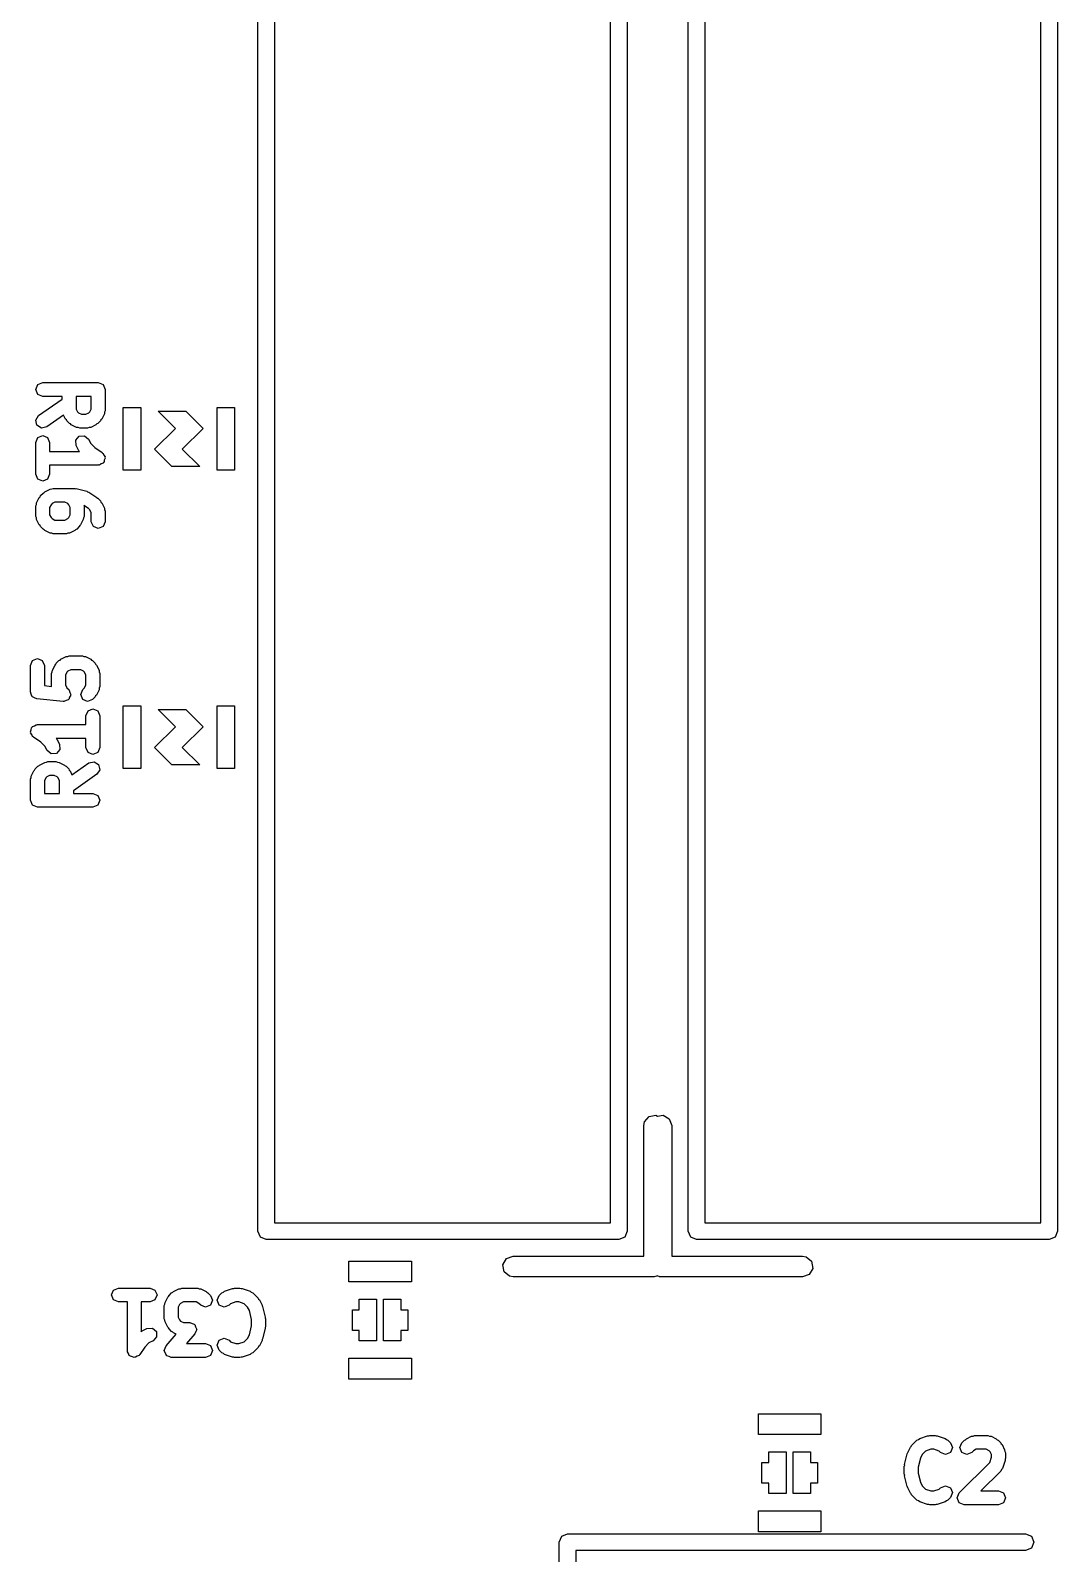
# Model space of a CAD drawing. Extents: x 99.7 to 144.3, y -109.9 to -50.
# Drawn here: x 117.48 to 124.88, y -93.78 to -82.81 of the extents above; entities that cross this region are included whole.
import ezdxf

# ---------------------------------------------------------------- set-up
doc = ezdxf.new("R2010")
doc.units = 0
doc.layers.add('BLACK', color=7, linetype='CONTINUOUS')

msp = doc.modelspace()

# ---------------------------------------------------------------- linework, layer by layer
at = {"layer": 'BLACK', "linetype": 'CONTINUOUS'}
for p, q in [((119.12, -91.46), (119.12, -71.14)), ((119.24, -71.2), (119.24, -91.4)), ((121.66, -91.4), (121.66, -71.2)), ((121.78, -71.14), (121.78, -91.46)), ((122.22, -91.46), (122.22, -71.14)), ((122.34, -71.2), (122.34, -91.4)), ((124.76, -91.4), (124.76, -71.2)), ((124.88, -71.14), (124.88, -91.46)), ((117.519, -85.3952), (117.534, -85.3599)), ((117.534, -85.3599), (117.569, -85.3452)), ((117.569, -85.3452), (117.969, -85.3452)), ((117.969, -85.3452), (118.004, -85.3599)), ((118.004, -85.3599), (118.019, -85.3952)), ((117.534, -85.4306), (117.519, -85.3952)), ((117.569, -85.4452), (117.534, -85.4306)), ((117.54, -85.5828), (117.71, -85.4644)), ((117.71, -85.4452), (117.569, -85.4452)), ((117.71, -85.4644), (117.71, -85.4452)), ((117.81, -85.4452), (117.81, -85.5358)), ((117.919, -85.4452), (117.81, -85.4452)), ((117.919, -85.5358), (117.919, -85.4452)), ((118.019, -85.3952), (118.019, -85.5476)), ((117.52, -85.6151), (117.54, -85.5828)), ((117.72, -85.5795), (117.598, -85.6648)), ((117.734, -85.6081), (117.72, -85.5795)), ((117.81, -85.5358), (117.82, -85.5561)), ((117.82, -85.5561), (117.827, -85.5637)), ((117.827, -85.5637), (117.848, -85.5738)), ((117.848, -85.5738), (117.881, -85.5738)), ((117.881, -85.5738), (117.901, -85.5637)), ((117.901, -85.5637), (117.909, -85.5561)), ((117.909, -85.5561), (117.919, -85.5358)), ((118.014, -85.57), (117.995, -85.6081)), ((118.015, -85.5584), (118.014, -85.57)), ((118.019, -85.5476), (118.015, -85.5584)), ((118.15, -85.975), (118.15, -85.525)), ((118.15, -85.525), (118.275, -85.525)), ((118.275, -85.525), (118.275, -85.975)), ((118.525, -85.675), (118.4, -85.55)), ((118.4, -85.55), (118.6, -85.55)), ((118.6, -85.55), (118.725, -85.675)), ((118.825, -85.975), (118.825, -85.525)), ((118.825, -85.525), (118.95, -85.525)), ((118.95, -85.525), (118.95, -85.975)), ((117.528, -85.6525), (117.52, -85.6151)), ((117.56, -85.673), (117.528, -85.6525)), ((117.598, -85.6648), (117.56, -85.673)), ((117.74, -85.6135), (117.734, -85.6081)), ((117.743, -85.6211), (117.74, -85.6135)), ((117.762, -85.6401), (117.743, -85.6211)), ((117.77, -85.6433), (117.762, -85.6401)), ((117.775, -85.6495), (117.77, -85.6433)), ((117.813, -85.6685), (117.775, -85.6495)), ((117.825, -85.6694), (117.813, -85.6685)), ((117.836, -85.6738), (117.825, -85.6694)), ((117.893, -85.6738), (117.836, -85.6738)), ((117.904, -85.6694), (117.893, -85.6738)), ((117.915, -85.6685), (117.904, -85.6694)), ((117.953, -85.6495), (117.915, -85.6685)), ((117.959, -85.6433), (117.953, -85.6495)), ((117.966, -85.6401), (117.959, -85.6433)), ((117.985, -85.6211), (117.966, -85.6401)), ((117.989, -85.6135), (117.985, -85.6211)), ((117.995, -85.6081), (117.989, -85.6135)), ((118.375, -85.825), (118.525, -85.675)), ((118.725, -85.675), (118.575, -85.825)), ((117.519, -85.7762), (117.534, -85.7408)), ((117.519, -86.0048), (117.519, -85.7762)), ((117.534, -85.7408), (117.569, -85.7262)), ((117.569, -85.7262), (117.604, -85.7408)), ((117.604, -85.7408), (117.619, -85.7762)), ((117.619, -85.7762), (117.619, -85.8405)), ((117.807, -85.7604), (117.832, -85.7315)), ((117.81, -85.7986), (117.807, -85.7604)), ((117.829, -85.8366), (117.81, -85.7986)), ((117.832, -85.7315), (117.871, -85.7288)), ((117.871, -85.7288), (117.899, -85.7538)), ((117.899, -85.7538), (117.915, -85.7847)), ((117.915, -85.7847), (117.944, -85.8135)), ((117.944, -85.8135), (117.997, -85.8489)), ((117.619, -85.8405), (117.834, -85.8405)), ((117.834, -85.8405), (117.829, -85.8366)), ((117.997, -85.8489), (118, -85.8532)), ((118, -85.8532), (118.004, -85.8551)), ((118.004, -85.8551), (118.01, -85.8686)), ((118.006, -85.9211), (118.004, -85.9258)), ((118.011, -85.9182), (118.006, -85.9211)), ((118.01, -85.8686), (118.018, -85.8807)), ((118.013, -85.9039), (118.011, -85.9182)), ((118.019, -85.8905), (118.013, -85.9039)), ((118.018, -85.8807), (118.017, -85.8857)), ((118.017, -85.8857), (118.019, -85.8905)), ((118.5, -85.95), (118.375, -85.825)), ((118.575, -85.825), (118.7, -85.95)), ((117.534, -86.0401), (117.519, -86.0048)), ((117.619, -86.0048), (117.604, -86.0401)), ((117.969, -85.9405), (117.619, -85.9405)), ((117.619, -85.9405), (117.619, -86.0048)), ((117.974, -85.9385), (117.969, -85.9405)), ((117.979, -85.9395), (117.974, -85.9385)), ((117.991, -85.9314), (117.979, -85.9395)), ((118.004, -85.9258), (117.991, -85.9314)), ((118.275, -85.975), (118.15, -85.975)), ((118.7, -85.95), (118.5, -85.95)), ((118.95, -85.975), (118.825, -85.975)), ((117.569, -86.0548), (117.534, -86.0401)), ((117.553, -86.1599), (117.572, -86.1408)), ((117.604, -86.0401), (117.569, -86.0548)), ((117.572, -86.1408), (117.579, -86.1377)), ((117.579, -86.1377), (117.585, -86.1315)), ((117.585, -86.1315), (117.623, -86.1124)), ((117.623, -86.1124), (117.634, -86.1116)), ((117.634, -86.1116), (117.645, -86.1071)), ((117.645, -86.1071), (117.798, -86.1071)), ((117.798, -86.1071), (117.803, -86.1096)), ((117.803, -86.1096), (117.81, -86.1086)), ((117.81, -86.1086), (117.886, -86.1277)), ((117.886, -86.1277), (117.893, -86.1329)), ((117.893, -86.1329), (117.902, -86.1346)), ((117.902, -86.1346), (117.959, -86.1727)), ((117.519, -86.2333), (117.524, -86.2226)), ((117.519, -86.3095), (117.519, -86.2333)), ((117.524, -86.211), (117.543, -86.1729)), ((117.524, -86.2226), (117.524, -86.211)), ((117.543, -86.1729), (117.55, -86.1675)), ((117.55, -86.1675), (117.553, -86.1599)), ((117.629, -86.2249), (117.619, -86.2451)), ((117.619, -86.2451), (117.619, -86.2977)), ((117.637, -86.2173), (117.629, -86.2249)), ((117.657, -86.2071), (117.637, -86.2173)), ((117.729, -86.2071), (117.657, -86.2071)), ((117.749, -86.2173), (117.729, -86.2071)), ((117.757, -86.2249), (117.749, -86.2173)), ((117.767, -86.2451), (117.757, -86.2249)), ((117.767, -86.2977), (117.767, -86.2451)), ((117.899, -86.2531), (117.866, -86.2308)), ((117.866, -86.2308), (117.867, -86.2333)), ((117.867, -86.2333), (117.867, -86.3095)), ((117.909, -86.2629), (117.899, -86.2531)), ((117.959, -86.1727), (117.962, -86.177)), ((117.962, -86.177), (117.966, -86.1789)), ((117.966, -86.1789), (117.985, -86.198)), ((117.985, -86.198), (117.989, -86.2056)), ((117.989, -86.2056), (117.995, -86.211)), ((117.995, -86.211), (118.014, -86.2491)), ((118.014, -86.2491), (118.015, -86.2607)), ((117.524, -86.3203), (117.519, -86.3095)), ((117.524, -86.3319), (117.524, -86.3203)), ((117.543, -86.37), (117.524, -86.3319)), ((117.619, -86.2977), (117.629, -86.318)), ((117.629, -86.318), (117.637, -86.3256)), ((117.637, -86.3256), (117.657, -86.3357)), ((117.657, -86.3357), (117.729, -86.3357)), ((117.729, -86.3357), (117.749, -86.3256)), ((117.749, -86.3256), (117.757, -86.318)), ((117.757, -86.318), (117.767, -86.2977)), ((117.861, -86.3319), (117.842, -86.37)), ((117.862, -86.3203), (117.861, -86.3319)), ((117.867, -86.3095), (117.862, -86.3203)), ((117.919, -86.2832), (117.909, -86.2629)), ((117.919, -86.3476), (117.919, -86.2832)), ((117.934, -86.383), (117.919, -86.3476)), ((118.019, -86.3476), (118.004, -86.383)), ((118.015, -86.2607), (118.019, -86.2714)), ((118.019, -86.2714), (118.019, -86.3476)), ((117.55, -86.3754), (117.543, -86.37)), ((117.553, -86.383), (117.55, -86.3754)), ((117.572, -86.402), (117.553, -86.383)), ((117.579, -86.4052), (117.572, -86.402)), ((117.585, -86.4114), (117.579, -86.4052)), ((117.623, -86.4304), (117.585, -86.4114)), ((117.634, -86.4313), (117.623, -86.4304)), ((117.645, -86.4357), (117.634, -86.4313)), ((117.74, -86.4357), (117.645, -86.4357)), ((117.751, -86.4313), (117.74, -86.4357)), ((117.763, -86.4304), (117.751, -86.4313)), ((117.801, -86.4114), (117.763, -86.4304)), ((117.806, -86.4052), (117.801, -86.4114)), ((117.814, -86.402), (117.806, -86.4052)), ((117.833, -86.383), (117.814, -86.402)), ((117.836, -86.3754), (117.833, -86.383)), ((117.842, -86.37), (117.836, -86.3754)), ((117.969, -86.3976), (117.934, -86.383)), ((118.004, -86.383), (117.969, -86.3976)), ((117.481, -87.3833), (117.496, -87.348)), ((117.496, -87.348), (117.531, -87.3333)), ((117.531, -87.3333), (117.566, -87.348)), ((117.566, -87.348), (117.581, -87.3833)), ((117.667, -87.367), (117.686, -87.348)), ((117.686, -87.348), (117.694, -87.3448)), ((117.694, -87.3448), (117.699, -87.3386)), ((117.699, -87.3386), (117.737, -87.3196)), ((117.737, -87.3196), (117.749, -87.3187)), ((117.749, -87.3187), (117.76, -87.3143)), ((117.76, -87.3143), (117.855, -87.3143)), ((117.855, -87.3143), (117.866, -87.3187)), ((117.866, -87.3187), (117.877, -87.3196)), ((117.877, -87.3196), (117.915, -87.3386)), ((117.915, -87.3386), (117.921, -87.3448)), ((117.921, -87.3448), (117.928, -87.348)), ((117.928, -87.348), (117.947, -87.367)), ((117.481, -87.5738), (117.481, -87.3833)), ((117.581, -87.3833), (117.581, -87.5286)), ((117.633, -87.4405), (117.638, -87.4297)), ((117.633, -87.5338), (117.633, -87.4405)), ((117.638, -87.4297), (117.639, -87.4181)), ((117.639, -87.4181), (117.658, -87.38)), ((117.658, -87.38), (117.664, -87.3746)), ((117.664, -87.3746), (117.667, -87.367)), ((117.743, -87.432), (117.733, -87.4523)), ((117.733, -87.4523), (117.733, -87.5239)), ((117.751, -87.4244), (117.743, -87.432)), ((117.771, -87.4143), (117.751, -87.4244)), ((117.843, -87.4143), (117.771, -87.4143)), ((117.863, -87.4244), (117.843, -87.4143)), ((117.871, -87.432), (117.863, -87.4244)), ((117.881, -87.4523), (117.871, -87.432)), ((117.881, -87.5239), (117.881, -87.4523)), ((117.947, -87.367), (117.95, -87.3746)), ((117.95, -87.3746), (117.957, -87.38)), ((117.957, -87.38), (117.976, -87.4181)), ((117.976, -87.4181), (117.976, -87.4297)), ((117.976, -87.4297), (117.981, -87.4405)), ((117.981, -87.4405), (117.981, -87.5357)), ((117.581, -87.5286), (117.633, -87.5338)), ((117.733, -87.5239), (117.743, -87.5442)), ((117.743, -87.5442), (117.757, -87.5575)), ((117.757, -87.5575), (117.758, -87.5599)), ((117.758, -87.5599), (117.76, -87.5612)), ((117.76, -87.5612), (117.765, -87.5773)), ((117.843, -87.5929), (117.858, -87.5575)), ((117.858, -87.5575), (117.871, -87.5442)), ((117.871, -87.5442), (117.881, -87.5239)), ((117.976, -87.5581), (117.957, -87.5962)), ((117.981, -87.5357), (117.976, -87.5465)), ((117.976, -87.5465), (117.976, -87.5581)), ((117.487, -87.5894), (117.481, -87.5738)), ((117.492, -87.6055), (117.487, -87.5894)), ((117.495, -87.6067), (117.492, -87.6055)), ((117.496, -87.6092), (117.495, -87.6067)), ((117.511, -87.6156), (117.496, -87.6092)), ((117.526, -87.6236), (117.511, -87.6156)), ((117.716, -87.6426), (117.526, -87.6236)), ((117.719, -87.6418), (117.716, -87.6426)), ((117.721, -87.6429), (117.719, -87.6418)), ((117.737, -87.6364), (117.721, -87.6429)), ((117.753, -87.6316), (117.737, -87.6364)), ((117.754, -87.6292), (117.753, -87.6316)), ((117.757, -87.6282), (117.754, -87.6292)), ((117.763, -87.6127), (117.757, -87.6282)), ((117.771, -87.5978), (117.763, -87.6127)), ((117.765, -87.5773), (117.771, -87.5929)), ((117.771, -87.5929), (117.77, -87.5953)), ((117.77, -87.5953), (117.771, -87.5978)), ((117.858, -87.6282), (117.843, -87.5929)), ((117.893, -87.6429), (117.858, -87.6282)), ((117.928, -87.6282), (117.893, -87.6429)), ((117.947, -87.6092), (117.928, -87.6282)), ((117.95, -87.6016), (117.947, -87.6092)), ((117.957, -87.5962), (117.95, -87.6016)), ((118.15, -88.125), (118.15, -87.675)), ((118.15, -87.675), (118.275, -87.675)), ((118.275, -87.675), (118.275, -88.125)), ((118.825, -88.125), (118.825, -87.675)), ((118.825, -87.675), (118.95, -87.675)), ((118.95, -87.675), (118.95, -88.125)), ((117.881, -87.7452), (117.896, -87.7099)), ((117.881, -87.8095), (117.881, -87.7452)), ((117.896, -87.7099), (117.931, -87.6952)), ((117.931, -87.6952), (117.966, -87.7099)), ((117.966, -87.7099), (117.981, -87.7452)), ((117.981, -87.7452), (117.981, -87.9738)), ((118.525, -87.825), (118.4, -87.7)), ((118.4, -87.7), (118.6, -87.7)), ((118.6, -87.7), (118.725, -87.825)), ((117.481, -87.8595), (117.487, -87.8461)), ((117.483, -87.8643), (117.481, -87.8595)), ((117.482, -87.8693), (117.483, -87.8643)), ((117.49, -87.8814), (117.482, -87.8693)), ((117.487, -87.8461), (117.489, -87.8318)), ((117.489, -87.8318), (117.494, -87.8289)), ((117.496, -87.8949), (117.49, -87.8814)), ((117.494, -87.8289), (117.496, -87.8242)), ((117.496, -87.8242), (117.509, -87.8186)), ((117.5, -87.8968), (117.496, -87.8949)), ((117.503, -87.9011), (117.5, -87.8968)), ((117.509, -87.8186), (117.521, -87.8105)), ((117.521, -87.8105), (117.526, -87.8115)), ((117.526, -87.8115), (117.531, -87.8095)), ((117.531, -87.8095), (117.881, -87.8095)), ((118.375, -87.975), (118.525, -87.825)), ((118.725, -87.825), (118.575, -87.975)), ((117.556, -87.9365), (117.503, -87.9011)), ((117.585, -87.9653), (117.556, -87.9365)), ((117.601, -87.9962), (117.585, -87.9653)), ((117.629, -88.0212), (117.601, -87.9962)), ((117.881, -87.9095), (117.666, -87.9095)), ((117.666, -87.9095), (117.671, -87.9134)), ((117.693, -87.9896), (117.668, -88.0185)), ((117.671, -87.9134), (117.69, -87.9514)), ((117.69, -87.9514), (117.693, -87.9896)), ((117.881, -87.9738), (117.881, -87.9095)), ((117.896, -88.0092), (117.881, -87.9738)), ((117.931, -88.0238), (117.896, -88.0092)), ((117.966, -88.0092), (117.931, -88.0238)), ((117.981, -87.9738), (117.966, -88.0092)), ((118.5, -88.1), (118.375, -87.975)), ((118.575, -87.975), (118.7, -88.1)), ((117.515, -88.1289), (117.534, -88.1099)), ((117.534, -88.1099), (117.541, -88.1067)), ((117.541, -88.1067), (117.547, -88.1005)), ((117.547, -88.1005), (117.585, -88.0815)), ((117.585, -88.0815), (117.596, -88.0806)), ((117.596, -88.0806), (117.607, -88.0762)), ((117.607, -88.0762), (117.664, -88.0762)), ((117.668, -88.0185), (117.629, -88.0212)), ((117.664, -88.0762), (117.675, -88.0806)), ((117.675, -88.0806), (117.687, -88.0815)), ((117.687, -88.0815), (117.725, -88.1005)), ((117.725, -88.1005), (117.73, -88.1067)), ((117.73, -88.1067), (117.738, -88.1099)), ((117.738, -88.1099), (117.757, -88.1289)), ((117.78, -88.1705), (117.902, -88.0852)), ((117.902, -88.0852), (117.94, -88.077)), ((117.94, -88.077), (117.972, -88.0975)), ((117.972, -88.0975), (117.98, -88.1349)), ((118.7, -88.1), (118.5, -88.1)), ((117.481, -88.2024), (117.485, -88.1916)), ((117.481, -88.3548), (117.481, -88.2024)), ((117.485, -88.1916), (117.486, -88.18)), ((117.486, -88.18), (117.505, -88.1419)), ((117.505, -88.1419), (117.511, -88.1365)), ((117.511, -88.1365), (117.515, -88.1289)), ((117.591, -88.1939), (117.581, -88.2142)), ((117.581, -88.2142), (117.581, -88.3048)), ((117.599, -88.1863), (117.591, -88.1939)), ((117.619, -88.1762), (117.599, -88.1863)), ((117.652, -88.1762), (117.619, -88.1762)), ((117.673, -88.1863), (117.652, -88.1762)), ((117.68, -88.1939), (117.673, -88.1863)), ((117.69, -88.2142), (117.68, -88.1939)), ((117.69, -88.3048), (117.69, -88.2142)), ((117.757, -88.1289), (117.76, -88.1365)), ((117.76, -88.1365), (117.766, -88.1419)), ((117.766, -88.1419), (117.78, -88.1705)), ((117.96, -88.1672), (117.79, -88.2856)), ((117.98, -88.1349), (117.96, -88.1672)), ((118.275, -88.125), (118.15, -88.125)), ((118.95, -88.125), (118.825, -88.125)), ((117.581, -88.3048), (117.69, -88.3048)), ((117.79, -88.2856), (117.79, -88.3048)), ((117.79, -88.3048), (117.931, -88.3048)), ((117.931, -88.3048), (117.966, -88.3194)), ((117.966, -88.3194), (117.981, -88.3548)), ((117.496, -88.3901), (117.481, -88.3548)), ((117.531, -88.4048), (117.496, -88.3901)), ((117.931, -88.4048), (117.531, -88.4048)), ((117.966, -88.3901), (117.931, -88.4048)), ((117.981, -88.3548), (117.966, -88.3901)), ((121.904, -90.6723), (121.937, -90.633)), ((121.937, -90.633), (121.987, -90.6241)), ((121.987, -90.6241), (121.999, -90.6312)), ((121.999, -90.6312), (122.039, -90.6241)), ((122.039, -90.6241), (122.083, -90.6498)), ((121.899, -90.698), (121.904, -90.6723)), ((121.899, -91.639), (121.899, -90.698)), ((122.083, -90.6498), (122.101, -90.698)), ((122.101, -90.698), (122.101, -91.639)), ((119.24, -91.4), (121.66, -91.4)), ((122.34, -91.4), (124.76, -91.4)), ((119.138, -91.5024), (119.12, -91.46)), ((119.18, -91.52), (119.138, -91.5024)), ((121.72, -91.52), (119.18, -91.52)), ((121.762, -91.5024), (121.72, -91.52)), ((121.78, -91.46), (121.762, -91.5024)), ((122.238, -91.5024), (122.22, -91.46)), ((122.28, -91.52), (122.238, -91.5024)), ((124.82, -91.52), (122.28, -91.52)), ((124.862, -91.5024), (124.82, -91.52)), ((124.88, -91.46), (124.862, -91.5024)), ((119.775, -91.825), (119.775, -91.675)), ((119.775, -91.675), (120.225, -91.675)), ((120.225, -91.675), (120.225, -91.825)), ((120.884, -91.701), (120.91, -91.6565)), ((120.893, -91.7515), (120.884, -91.701)), ((120.91, -91.6565), (120.958, -91.639)), ((120.958, -91.639), (121.899, -91.639)), ((122.101, -91.639), (123.042, -91.639)), ((123.042, -91.639), (123.068, -91.6435)), ((123.068, -91.6435), (123.107, -91.6765)), ((123.116, -91.727), (123.09, -91.7715)), ((123.107, -91.6765), (123.116, -91.727)), ((120.225, -91.825), (119.775, -91.825)), ((120.932, -91.7845), (120.893, -91.7515)), ((120.958, -91.789), (120.932, -91.7845)), ((121.974, -91.789), (120.958, -91.789)), ((121.992, -91.7823), (121.974, -91.789)), ((121.997, -91.7815), (121.992, -91.7823)), ((122, -91.7845), (121.997, -91.7815)), ((122.01, -91.7862), (122, -91.7845)), ((122.013, -91.7879), (122.01, -91.7862)), ((122.016, -91.7873), (122.013, -91.7879)), ((122.026, -91.789), (122.016, -91.7873)), ((123.042, -91.789), (122.026, -91.789)), ((123.09, -91.7715), (123.042, -91.789)), ((118.064, -91.919), (118.079, -91.8837)), ((118.079, -91.9544), (118.064, -91.919)), ((118.079, -91.8837), (118.114, -91.869)), ((118.114, -91.969), (118.079, -91.9544)), ((118.114, -91.869), (118.343, -91.869)), ((118.343, -91.869), (118.378, -91.8837)), ((118.378, -91.9544), (118.343, -91.969)), ((118.378, -91.8837), (118.393, -91.919)), ((118.393, -91.919), (118.378, -91.9544)), ((118.451, -91.9729), (118.47, -91.9348)), ((118.47, -91.9348), (118.476, -91.9294)), ((118.476, -91.9294), (118.479, -91.9218)), ((118.479, -91.9218), (118.498, -91.9027)), ((118.498, -91.9027), (118.506, -91.8996)), ((118.506, -91.8996), (118.511, -91.8934)), ((118.511, -91.8934), (118.549, -91.8743)), ((118.549, -91.8743), (118.561, -91.8735)), ((118.561, -91.8735), (118.571, -91.869)), ((118.571, -91.869), (118.686, -91.869)), ((118.686, -91.869), (118.696, -91.8735)), ((118.696, -91.8735), (118.708, -91.8743)), ((118.708, -91.8743), (118.746, -91.8934)), ((118.746, -91.8934), (118.752, -91.8996)), ((118.752, -91.8996), (118.759, -91.9027)), ((118.759, -91.9027), (118.778, -91.9218)), ((118.778, -91.9218), (118.793, -91.9571)), ((118.793, -91.9571), (118.778, -91.9925)), ((118.826, -91.9571), (118.841, -91.9218)), ((118.841, -91.9925), (118.826, -91.9571)), ((118.841, -91.9218), (118.86, -91.9027)), ((118.86, -91.9027), (118.871, -91.8983)), ((118.871, -91.8983), (118.879, -91.8907)), ((118.879, -91.8907), (118.937, -91.8716)), ((118.937, -91.8716), (118.945, -91.8722)), ((118.945, -91.8722), (118.952, -91.869)), ((118.952, -91.869), (118.99, -91.869)), ((118.99, -91.869), (118.998, -91.8722)), ((118.998, -91.8722), (119.006, -91.8716)), ((119.006, -91.8716), (119.063, -91.8907)), ((119.063, -91.8907), (119.072, -91.8983)), ((119.072, -91.8983), (119.083, -91.9027)), ((119.083, -91.9027), (119.121, -91.9408)), ((119.121, -91.9408), (119.124, -91.9484)), ((119.124, -91.9484), (119.13, -91.9538)), ((119.13, -91.9538), (119.149, -91.9919)), ((119.85, -92.025), (119.85, -91.95)), ((119.85, -91.95), (119.975, -91.95)), ((119.975, -91.95), (119.975, -92.25)), ((120.025, -92.25), (120.025, -91.95)), ((120.025, -91.95), (120.15, -91.95)), ((120.15, -91.95), (120.15, -92.025)), ((118.179, -91.969), (118.114, -91.969)), ((118.179, -92.319), (118.179, -91.969)), ((118.343, -91.969), (118.279, -91.969)), ((118.279, -91.969), (118.279, -92.1835)), ((118.445, -91.9952), (118.45, -91.9845)), ((118.445, -92.0905), (118.445, -91.9952)), ((118.45, -91.9845), (118.451, -91.9729)), ((118.555, -91.9868), (118.545, -92.007)), ((118.545, -92.007), (118.545, -92.0787)), ((118.563, -91.9792), (118.555, -91.9868)), ((118.583, -91.969), (118.563, -91.9792)), ((118.674, -91.969), (118.583, -91.969)), ((118.694, -91.9792), (118.674, -91.969)), ((118.708, -91.9925), (118.694, -91.9792)), ((118.743, -92.0071), (118.708, -91.9925)), ((118.778, -91.9925), (118.743, -92.0071)), ((118.876, -92.0071), (118.841, -91.9925)), ((118.912, -91.9925), (118.876, -92.0071)), ((118.922, -91.9818), (118.912, -91.9925)), ((118.96, -91.969), (118.922, -91.9818)), ((118.982, -91.969), (118.96, -91.969)), ((119.021, -91.9818), (118.982, -91.969)), ((119.045, -92.0058), (119.021, -91.9818)), ((119.058, -92.0317), (119.045, -92.0058)), ((119.074, -92.0966), (119.058, -92.0317)), ((119.149, -91.9919), (119.15, -91.9976)), ((119.15, -91.9976), (119.153, -92.0022)), ((119.153, -92.0022), (119.172, -92.0783)), ((119.8, -92.175), (119.8, -92.025)), ((119.8, -92.025), (119.85, -92.025)), ((120.15, -92.025), (120.2, -92.025)), ((120.2, -92.025), (120.2, -92.175)), ((118.279, -92.1835), (118.282, -92.1791)), ((118.282, -92.1791), (118.32, -92.16)), ((118.32, -92.16), (118.359, -92.1573)), ((118.359, -92.1573), (118.388, -92.1824)), ((118.45, -92.1012), (118.445, -92.0905)), ((118.451, -92.1128), (118.45, -92.1012)), ((118.47, -92.1509), (118.451, -92.1128)), ((118.476, -92.1563), (118.47, -92.1509)), ((118.479, -92.1639), (118.476, -92.1563)), ((118.498, -92.183), (118.479, -92.1639)), ((118.545, -92.0787), (118.555, -92.099)), ((118.555, -92.099), (118.563, -92.1065)), ((118.563, -92.1065), (118.583, -92.1167)), ((118.583, -92.1167), (118.629, -92.1167)), ((118.629, -92.1167), (118.645, -92.1234)), ((118.645, -92.1234), (118.661, -92.129)), ((118.661, -92.129), (118.662, -92.1306)), ((118.662, -92.1306), (118.664, -92.1313)), ((118.664, -92.1313), (118.671, -92.1476)), ((118.671, -92.1476), (118.678, -92.1633)), ((118.679, -92.1667), (118.672, -92.1829)), ((118.678, -92.1633), (118.678, -92.165)), ((118.678, -92.165), (118.679, -92.1667)), ((119.058, -92.2064), (119.074, -92.1415)), ((119.074, -92.1415), (119.074, -92.0966)), ((119.172, -92.1597), (119.153, -92.2359)), ((119.172, -92.0783), (119.171, -92.0846)), ((119.171, -92.0846), (119.174, -92.0905)), ((119.174, -92.1476), (119.171, -92.1535)), ((119.171, -92.1535), (119.172, -92.1597)), ((119.174, -92.0905), (119.174, -92.1476)), ((119.85, -92.175), (119.8, -92.175)), ((119.85, -92.25), (119.85, -92.175)), ((120.2, -92.175), (120.15, -92.175)), ((120.15, -92.175), (120.15, -92.25)), ((118.334, -92.2649), (118.306, -92.2938)), ((118.365, -92.2495), (118.334, -92.2649)), ((118.39, -92.2206), (118.365, -92.2495)), ((118.388, -92.1824), (118.39, -92.2206)), ((118.452, -92.3028), (118.458, -92.2861)), ((118.458, -92.2861), (118.531, -92.2023)), ((118.506, -92.1861), (118.498, -92.183)), ((118.511, -92.1923), (118.506, -92.1861)), ((118.531, -92.2023), (118.511, -92.1923)), ((118.666, -92.1996), (118.605, -92.269)), ((118.605, -92.269), (118.743, -92.269)), ((118.672, -92.1829), (118.666, -92.1996)), ((118.743, -92.269), (118.778, -92.2837)), ((118.778, -92.2837), (118.793, -92.319)), ((118.826, -92.281), (118.841, -92.2456)), ((118.841, -92.3163), (118.826, -92.281)), ((118.841, -92.2456), (118.876, -92.231)), ((118.876, -92.231), (118.912, -92.2456)), ((118.912, -92.2456), (118.922, -92.2563)), ((118.922, -92.2563), (118.96, -92.269)), ((118.96, -92.269), (118.982, -92.269)), ((118.982, -92.269), (119.021, -92.2563)), ((119.021, -92.2563), (119.045, -92.2323)), ((119.045, -92.2323), (119.058, -92.2064)), ((119.13, -92.2843), (119.124, -92.2897)), ((119.149, -92.2462), (119.13, -92.2843)), ((119.15, -92.2405), (119.149, -92.2462)), ((119.153, -92.2359), (119.15, -92.2405)), ((119.975, -92.25), (119.85, -92.25)), ((120.15, -92.25), (120.025, -92.25)), ((118.181, -92.3238), (118.179, -92.319)), ((118.18, -92.3289), (118.181, -92.3238)), ((118.188, -92.341), (118.18, -92.3289)), ((118.193, -92.3544), (118.188, -92.341)), ((118.198, -92.3564), (118.193, -92.3544)), ((118.201, -92.3607), (118.198, -92.3564)), ((118.215, -92.3635), (118.201, -92.3607)), ((118.229, -92.369), (118.215, -92.3635)), ((118.233, -92.3671), (118.229, -92.369)), ((118.238, -92.3681), (118.233, -92.3671)), ((118.25, -92.36), (118.238, -92.3681)), ((118.264, -92.3544), (118.25, -92.36)), ((118.266, -92.3496), (118.264, -92.3544)), ((118.27, -92.3468), (118.266, -92.3496)), ((118.306, -92.2938), (118.27, -92.3468)), ((118.445, -92.319), (118.452, -92.3028)), ((118.446, -92.3207), (118.445, -92.319)), ((118.445, -92.3224), (118.446, -92.3207)), ((118.453, -92.3381), (118.445, -92.3224)), ((118.46, -92.3544), (118.453, -92.3381)), ((118.462, -92.3551), (118.46, -92.3544)), ((118.462, -92.3567), (118.462, -92.3551)), ((118.479, -92.3623), (118.462, -92.3567)), ((118.495, -92.369), (118.479, -92.3623)), ((118.743, -92.369), (118.495, -92.369)), ((118.778, -92.3544), (118.743, -92.369)), ((118.793, -92.319), (118.778, -92.3544)), ((118.86, -92.3354), (118.841, -92.3163)), ((118.871, -92.3398), (118.86, -92.3354)), ((118.879, -92.3474), (118.871, -92.3398)), ((118.937, -92.3665), (118.879, -92.3474)), ((118.945, -92.3659), (118.937, -92.3665)), ((118.952, -92.369), (118.945, -92.3659)), ((118.99, -92.369), (118.952, -92.369)), ((118.998, -92.3659), (118.99, -92.369)), ((119.006, -92.3665), (118.998, -92.3659)), ((119.063, -92.3474), (119.006, -92.3665)), ((119.072, -92.3398), (119.063, -92.3474)), ((119.083, -92.3354), (119.072, -92.3398)), ((119.121, -92.2973), (119.083, -92.3354)), ((119.124, -92.2897), (119.121, -92.2973)), ((119.775, -92.525), (119.775, -92.375)), ((119.775, -92.375), (120.225, -92.375)), ((120.225, -92.375), (120.225, -92.525)), ((120.225, -92.525), (119.775, -92.525)), ((122.725, -92.925), (122.725, -92.775)), ((122.725, -92.775), (123.175, -92.775)), ((123.175, -92.775), (123.175, -92.925)), ((123.175, -92.925), (122.725, -92.925)), ((123.887, -92.9526), (123.944, -92.9335)), ((123.944, -92.9335), (123.952, -92.9341)), ((123.952, -92.9341), (123.96, -92.931)), ((123.96, -92.931), (123.998, -92.931)), ((123.998, -92.931), (124.005, -92.9341)), ((124.005, -92.9341), (124.013, -92.9335)), ((124.013, -92.9335), (124.071, -92.9526)), ((124.223, -92.9553), (124.261, -92.9362)), ((124.261, -92.9362), (124.273, -92.9354)), ((124.273, -92.9354), (124.283, -92.931)), ((124.283, -92.931), (124.379, -92.931)), ((124.379, -92.931), (124.389, -92.9354)), ((124.389, -92.9354), (124.401, -92.9362)), ((124.401, -92.9362), (124.439, -92.9553)), ((122.8, -93.125), (122.8, -93.05)), ((122.8, -93.05), (122.925, -93.05)), ((122.925, -93.05), (122.925, -93.35)), ((122.975, -93.35), (122.975, -93.05)), ((122.975, -93.05), (123.1, -93.05)), ((123.1, -93.05), (123.1, -93.125)), ((123.8, -93.0595), (123.801, -93.0538)), ((123.801, -93.0538), (123.82, -93.0157)), ((123.82, -93.0157), (123.826, -93.0103)), ((123.826, -93.0103), (123.829, -93.0027)), ((123.829, -93.0027), (123.867, -92.9646)), ((123.867, -92.9646), (123.878, -92.9602)), ((123.878, -92.9602), (123.887, -92.9526)), ((123.929, -93.0437), (123.905, -93.0677)), ((123.968, -93.031), (123.929, -93.0437)), ((123.99, -93.031), (123.968, -93.031)), ((124.028, -93.0437), (123.99, -93.031)), ((124.038, -93.0544), (124.028, -93.0437)), ((124.074, -93.069), (124.038, -93.0544)), ((124.071, -92.9526), (124.079, -92.9602)), ((124.109, -93.0544), (124.074, -93.069)), ((124.079, -92.9602), (124.09, -92.9646)), ((124.09, -92.9646), (124.109, -92.9837)), ((124.109, -92.9837), (124.124, -93.019)), ((124.124, -93.019), (124.109, -93.0544)), ((124.176, -93.019), (124.191, -92.9837)), ((124.191, -93.0544), (124.176, -93.019)), ((124.191, -92.9837), (124.21, -92.9646)), ((124.226, -93.069), (124.191, -93.0544)), ((124.21, -92.9646), (124.217, -92.9615)), ((124.217, -92.9615), (124.223, -92.9553)), ((124.262, -93.0544), (124.226, -93.069)), ((124.275, -93.0411), (124.262, -93.0544)), ((124.295, -93.031), (124.275, -93.0411)), ((124.367, -93.031), (124.295, -93.031)), ((124.387, -93.0411), (124.367, -93.031)), ((124.395, -93.0487), (124.387, -93.0411)), ((124.405, -93.0689), (124.395, -93.0487)), ((124.439, -92.9553), (124.444, -92.9615)), ((124.444, -92.9615), (124.452, -92.9646)), ((124.452, -92.9646), (124.471, -92.9837)), ((124.471, -92.9837), (124.474, -92.9913)), ((124.474, -92.9913), (124.48, -92.9967)), ((124.48, -92.9967), (124.499, -93.0348)), ((124.499, -93.0348), (124.5, -93.0464)), ((124.5, -93.0464), (124.505, -93.0571)), ((124.505, -93.0571), (124.505, -93.0952)), ((122.75, -93.275), (122.75, -93.125)), ((122.75, -93.125), (122.8, -93.125)), ((123.1, -93.125), (123.15, -93.125)), ((123.15, -93.125), (123.15, -93.275)), ((123.776, -93.1524), (123.779, -93.1465)), ((123.776, -93.2095), (123.776, -93.1524)), ((123.778, -93.1403), (123.797, -93.0641)), ((123.779, -93.1465), (123.778, -93.1403)), ((123.797, -93.0641), (123.8, -93.0595)), ((123.892, -93.0936), (123.876, -93.1585)), ((123.876, -93.1585), (123.876, -93.2034)), ((123.905, -93.0677), (123.892, -93.0936)), ((124.172, -93.3456), (124.392, -93.1254)), ((124.392, -93.1254), (124.405, -93.0871)), ((124.405, -93.0871), (124.405, -93.0689)), ((124.502, -93.111), (124.483, -93.1682)), ((124.505, -93.0952), (124.502, -93.1028)), ((124.502, -93.1028), (124.502, -93.111)), ((122.8, -93.275), (122.75, -93.275)), ((122.8, -93.35), (122.8, -93.275)), ((123.15, -93.275), (123.1, -93.275)), ((123.1, -93.275), (123.1, -93.35)), ((123.779, -93.2154), (123.776, -93.2095)), ((123.778, -93.2217), (123.779, -93.2154)), ((123.797, -93.2978), (123.778, -93.2217)), ((123.876, -93.2034), (123.892, -93.2683)), ((123.892, -93.2683), (123.905, -93.2942)), ((124.471, -93.1877), (124.328, -93.331)), ((124.476, -93.177), (124.471, -93.1877)), ((124.483, -93.1682), (124.476, -93.177)), ((122.925, -93.35), (122.8, -93.35)), ((123.1, -93.35), (122.975, -93.35)), ((123.8, -93.3024), (123.797, -93.2978)), ((123.801, -93.3081), (123.8, -93.3024)), ((123.82, -93.3462), (123.801, -93.3081)), ((123.826, -93.3516), (123.82, -93.3462)), ((123.829, -93.3592), (123.826, -93.3516)), ((123.867, -93.3973), (123.829, -93.3592)), ((123.905, -93.2942), (123.929, -93.3182)), ((123.929, -93.3182), (123.968, -93.331)), ((123.968, -93.331), (123.99, -93.331)), ((123.99, -93.331), (124.028, -93.3182)), ((124.028, -93.3182), (124.038, -93.3075)), ((124.038, -93.3075), (124.074, -93.2929)), ((124.074, -93.2929), (124.109, -93.3075)), ((124.109, -93.3782), (124.09, -93.3973)), ((124.109, -93.3075), (124.124, -93.3429)), ((124.124, -93.3429), (124.109, -93.3782)), ((124.157, -93.381), (124.172, -93.3456)), ((124.172, -93.4163), (124.157, -93.381)), ((124.328, -93.331), (124.455, -93.331)), ((124.455, -93.331), (124.49, -93.3456)), ((124.49, -93.3456), (124.505, -93.381)), ((124.505, -93.381), (124.49, -93.4163)), ((122.725, -93.625), (122.725, -93.475)), ((122.725, -93.475), (123.175, -93.475)), ((123.175, -93.475), (123.175, -93.625)), ((123.878, -93.4017), (123.867, -93.3973)), ((123.887, -93.4093), (123.878, -93.4017)), ((123.944, -93.4284), (123.887, -93.4093)), ((123.952, -93.4278), (123.944, -93.4284)), ((123.96, -93.431), (123.952, -93.4278)), ((123.998, -93.431), (123.96, -93.431)), ((124.005, -93.4278), (123.998, -93.431)), ((124.013, -93.4284), (124.005, -93.4278)), ((124.071, -93.4093), (124.013, -93.4284)), ((124.079, -93.4017), (124.071, -93.4093)), ((124.09, -93.3973), (124.079, -93.4017)), ((124.207, -93.431), (124.172, -93.4163)), ((124.455, -93.431), (124.207, -93.431)), ((124.49, -93.4163), (124.455, -93.431)), ((121.29, -93.7), (121.308, -93.6576)), ((121.29, -97.7), (121.29, -93.7)), ((121.308, -93.6576), (121.35, -93.64)), ((121.35, -93.64), (124.65, -93.64)), ((123.175, -93.625), (122.725, -93.625)), ((124.65, -93.64), (124.692, -93.6576)), ((124.692, -93.6576), (124.71, -93.7)), ((124.71, -93.7), (124.692, -93.7424)), ((124.65, -93.76), (121.41, -93.76)), ((121.41, -93.76), (121.41, -97.7)), ((124.692, -93.7424), (124.65, -93.76))]:
    msp.add_line(p, q, dxfattribs=at)

doc.saveas('drawing.dxf')
